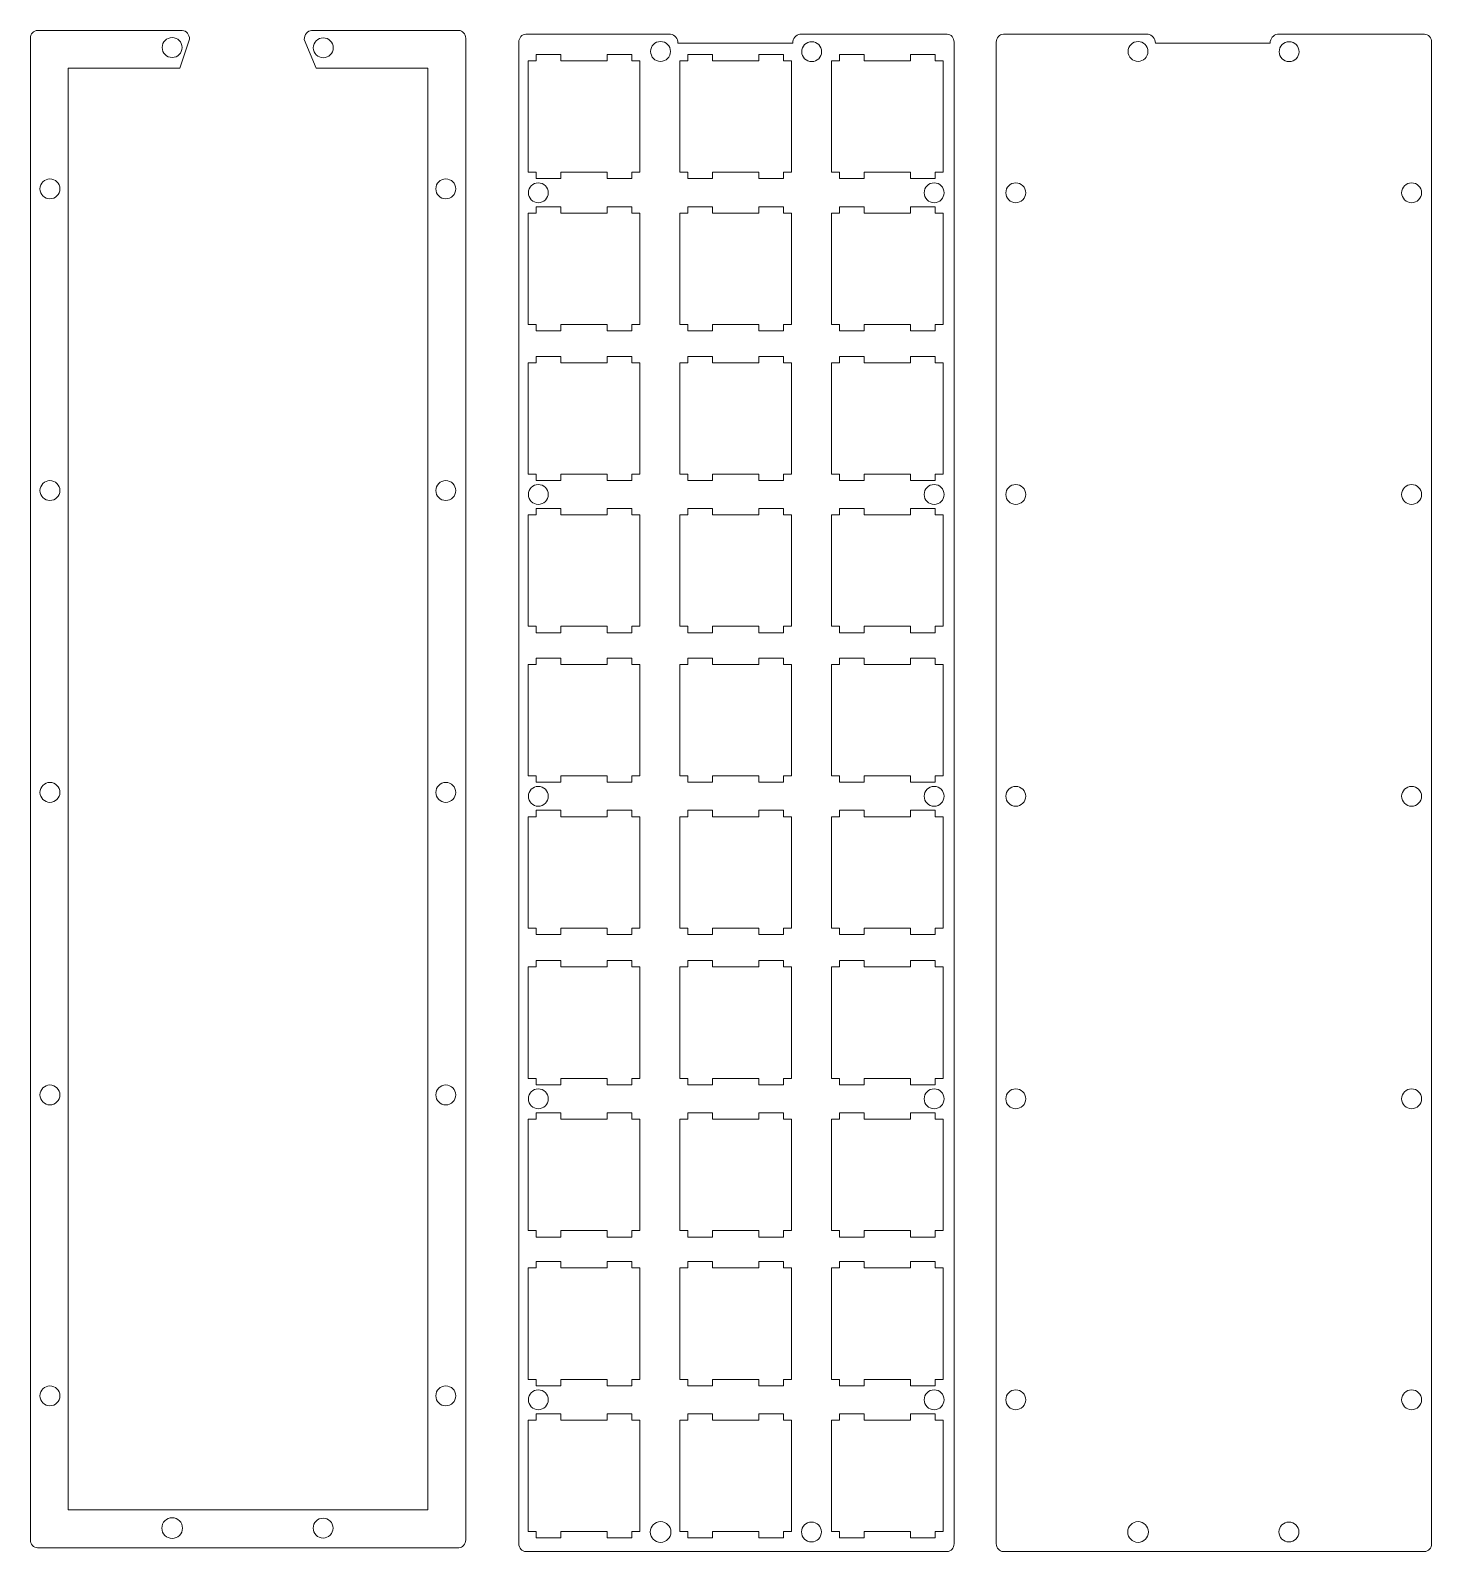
# Model space of a CAD drawing. Header units: inches. Extents: x -426 to -250, y 85 to 276.
import ezdxf

# ---------------------------------------------------------------- set-up
doc = ezdxf.new("R2010")
doc.units = ezdxf.units.IN
doc.header["$MEASUREMENT"] = 0

msp = doc.modelspace()

# ---------------------------------------------------------------- linework, layer by layer
at = {"color": 7, "lineweight": 9, "true_color": 0xffffff}
for points in [[(-349.19, 257.82), (-350.19, 257.82), (-350.19, 257.02), (-353.29, 257.02), (-353.29, 257.82), (-359.09, 257.82), (-359.09, 257.02), (-362.19, 257.02), (-362.19, 257.82), (-363.19, 257.82), (-363.19, 271.82), (-362.19, 271.82), (-362.19, 272.62), (-359.09, 272.62), (-359.09, 271.82), (-353.29, 271.82), (-353.29, 272.62), (-350.19, 272.62), (-350.19, 271.82), (-349.19, 271.82), (-349.19, 257.82)], [(-330.14, 257.82), (-331.14, 257.82), (-331.14, 257.02), (-334.24, 257.02), (-334.24, 257.82), (-340.04, 257.82), (-340.04, 257.02), (-343.14, 257.02), (-343.14, 257.82), (-344.14, 257.82), (-344.14, 271.82), (-343.14, 271.82), (-343.14, 272.62), (-340.04, 272.62), (-340.04, 271.82), (-334.24, 271.82), (-334.24, 272.62), (-331.14, 272.62), (-331.14, 271.82), (-330.14, 271.82), (-330.14, 257.82)], [(-325.09, 271.82), (-324.09, 271.82), (-324.09, 272.62), (-320.99, 272.62), (-320.99, 271.82), (-315.19, 271.82), (-315.19, 272.62), (-312.09, 272.62), (-312.09, 271.82), (-311.09, 271.82), (-311.09, 257.82), (-312.09, 257.82), (-312.09, 257.02), (-315.19, 257.02), (-315.19, 257.82), (-320.99, 257.82), (-320.99, 257.02), (-324.09, 257.02), (-324.09, 257.82), (-325.09, 257.82), (-325.09, 271.82)], [(-349.19, 238.7), (-350.19, 238.7), (-350.19, 237.9), (-353.29, 237.9), (-353.29, 238.7), (-359.09, 238.7), (-359.09, 237.9), (-362.19, 237.9), (-362.19, 238.7), (-363.19, 238.7), (-363.19, 252.7), (-362.19, 252.7), (-362.19, 253.5), (-359.09, 253.5), (-359.09, 252.7), (-353.29, 252.7), (-353.29, 253.5), (-350.19, 253.5), (-350.19, 252.7), (-349.19, 252.7), (-349.19, 238.7)], [(-330.14, 238.7), (-331.14, 238.7), (-331.14, 237.9), (-334.24, 237.9), (-334.24, 238.7), (-340.04, 238.7), (-340.04, 237.9), (-343.14, 237.9), (-343.14, 238.7), (-344.14, 238.7), (-344.14, 252.7), (-343.14, 252.7), (-343.14, 253.5), (-340.04, 253.5), (-340.04, 252.7), (-334.24, 252.7), (-334.24, 253.5), (-331.14, 253.5), (-331.14, 252.7), (-330.14, 252.7), (-330.14, 238.7)], [(-325.09, 252.7), (-324.09, 252.7), (-324.09, 253.5), (-320.99, 253.5), (-320.99, 252.7), (-315.19, 252.7), (-315.19, 253.5), (-312.09, 253.5), (-312.09, 252.7), (-311.09, 252.7), (-311.09, 238.7), (-312.09, 238.7), (-312.09, 237.9), (-315.19, 237.9), (-315.19, 238.7), (-320.99, 238.7), (-320.99, 237.9), (-324.09, 237.9), (-324.09, 238.7), (-325.09, 238.7), (-325.09, 252.7)], [(-349.19, 219.9), (-350.19, 219.9), (-350.19, 219.11), (-353.29, 219.11), (-353.29, 219.9), (-359.09, 219.9), (-359.09, 219.11), (-362.19, 219.11), (-362.19, 219.9), (-363.19, 219.9), (-363.19, 233.9), (-362.19, 233.9), (-362.19, 234.7), (-359.09, 234.7), (-359.09, 233.9), (-353.29, 233.9), (-353.29, 234.7), (-350.19, 234.7), (-350.19, 233.9), (-349.19, 233.9), (-349.19, 219.9)], [(-330.14, 219.9), (-331.14, 219.9), (-331.14, 219.11), (-334.24, 219.11), (-334.24, 219.9), (-340.04, 219.9), (-340.04, 219.11), (-343.14, 219.11), (-343.14, 219.9), (-344.14, 219.9), (-344.14, 233.9), (-343.14, 233.9), (-343.14, 234.7), (-340.04, 234.7), (-340.04, 233.9), (-334.24, 233.9), (-334.24, 234.7), (-331.14, 234.7), (-331.14, 233.9), (-330.14, 233.9), (-330.14, 219.9)], [(-325.09, 233.9), (-324.09, 233.9), (-324.09, 234.7), (-320.99, 234.7), (-320.99, 233.9), (-315.19, 233.9), (-315.19, 234.7), (-312.09, 234.7), (-312.09, 233.9), (-311.09, 233.9), (-311.09, 219.9), (-312.09, 219.9), (-312.09, 219.11), (-315.19, 219.11), (-315.19, 219.9), (-320.99, 219.9), (-320.99, 219.11), (-324.09, 219.11), (-324.09, 219.9), (-325.09, 219.9), (-325.09, 233.9)], [(-349.19, 200.79), (-350.19, 200.79), (-350.19, 199.99), (-353.29, 199.99), (-353.29, 200.79), (-359.09, 200.79), (-359.09, 199.99), (-362.19, 199.99), (-362.19, 200.79), (-363.19, 200.79), (-363.19, 214.79), (-362.19, 214.79), (-362.19, 215.59), (-359.09, 215.59), (-359.09, 214.79), (-353.29, 214.79), (-353.29, 215.59), (-350.19, 215.59), (-350.19, 214.79), (-349.19, 214.79), (-349.19, 200.79)], [(-330.14, 200.79), (-331.14, 200.79), (-331.14, 199.99), (-334.24, 199.99), (-334.24, 200.79), (-340.04, 200.79), (-340.04, 199.99), (-343.14, 199.99), (-343.14, 200.79), (-344.14, 200.79), (-344.14, 214.79), (-343.14, 214.79), (-343.14, 215.59), (-340.04, 215.59), (-340.04, 214.79), (-334.24, 214.79), (-334.24, 215.59), (-331.14, 215.59), (-331.14, 214.79), (-330.14, 214.79), (-330.14, 200.79)], [(-325.09, 214.79), (-324.09, 214.79), (-324.09, 215.59), (-320.99, 215.59), (-320.99, 214.79), (-315.19, 214.79), (-315.19, 215.59), (-312.09, 215.59), (-312.09, 214.79), (-311.09, 214.79), (-311.09, 200.79), (-312.09, 200.79), (-312.09, 199.99), (-315.19, 199.99), (-315.19, 200.79), (-320.99, 200.79), (-320.99, 199.99), (-324.09, 199.99), (-324.09, 200.79), (-325.09, 200.79), (-325.09, 214.79)], [(-349.19, 182), (-350.19, 182), (-350.19, 181.2), (-353.29, 181.2), (-353.29, 182), (-359.09, 182), (-359.09, 181.2), (-362.19, 181.2), (-362.19, 182), (-363.19, 182), (-363.19, 196), (-362.19, 196), (-362.19, 196.8), (-359.09, 196.8), (-359.09, 196), (-353.29, 196), (-353.29, 196.8), (-350.19, 196.8), (-350.19, 196), (-349.19, 196), (-349.19, 182)], [(-330.14, 182), (-331.14, 182), (-331.14, 181.2), (-334.24, 181.2), (-334.24, 182), (-340.04, 182), (-340.04, 181.2), (-343.14, 181.2), (-343.14, 182), (-344.14, 182), (-344.14, 196), (-343.14, 196), (-343.14, 196.8), (-340.04, 196.8), (-340.04, 196), (-334.24, 196), (-334.24, 196.8), (-331.14, 196.8), (-331.14, 196), (-330.14, 196), (-330.14, 182)], [(-325.09, 196), (-324.09, 196), (-324.09, 196.8), (-320.99, 196.8), (-320.99, 196), (-315.19, 196), (-315.19, 196.8), (-312.09, 196.8), (-312.09, 196), (-311.09, 196), (-311.09, 182), (-312.09, 182), (-312.09, 181.2), (-315.19, 181.2), (-315.19, 182), (-320.99, 182), (-320.99, 181.2), (-324.09, 181.2), (-324.09, 182), (-325.09, 182), (-325.09, 196)], [(-349.19, 162.88), (-350.19, 162.88), (-350.19, 162.08), (-353.29, 162.08), (-353.29, 162.88), (-359.09, 162.88), (-359.09, 162.08), (-362.19, 162.08), (-362.19, 162.88), (-363.19, 162.88), (-363.19, 176.88), (-362.19, 176.88), (-362.19, 177.68), (-359.09, 177.68), (-359.09, 176.88), (-353.29, 176.88), (-353.29, 177.68), (-350.19, 177.68), (-350.19, 176.88), (-349.19, 176.88), (-349.19, 162.88)], [(-330.14, 162.88), (-331.14, 162.88), (-331.14, 162.08), (-334.24, 162.08), (-334.24, 162.88), (-340.04, 162.88), (-340.04, 162.08), (-343.14, 162.08), (-343.14, 162.88), (-344.14, 162.88), (-344.14, 176.88), (-343.14, 176.88), (-343.14, 177.68), (-340.04, 177.68), (-340.04, 176.88), (-334.24, 176.88), (-334.24, 177.68), (-331.14, 177.68), (-331.14, 176.88), (-330.14, 176.88), (-330.14, 162.88)], [(-325.09, 176.88), (-324.09, 176.88), (-324.09, 177.68), (-320.99, 177.68), (-320.99, 176.88), (-315.19, 176.88), (-315.19, 177.68), (-312.09, 177.68), (-312.09, 176.88), (-311.09, 176.88), (-311.09, 162.88), (-312.09, 162.88), (-312.09, 162.08), (-315.19, 162.08), (-315.19, 162.88), (-320.99, 162.88), (-320.99, 162.08), (-324.09, 162.08), (-324.09, 162.88), (-325.09, 162.88), (-325.09, 176.88)], [(-349.19, 144), (-350.19, 144), (-350.19, 143.2), (-353.29, 143.2), (-353.29, 144), (-359.09, 144), (-359.09, 143.2), (-362.19, 143.2), (-362.19, 144), (-363.19, 144), (-363.19, 158), (-362.19, 158), (-362.19, 158.8), (-359.09, 158.8), (-359.09, 158), (-353.29, 158), (-353.29, 158.8), (-350.19, 158.8), (-350.19, 158), (-349.19, 158), (-349.19, 144)], [(-330.14, 144), (-331.14, 144), (-331.14, 143.2), (-334.24, 143.2), (-334.24, 144), (-340.04, 144), (-340.04, 143.2), (-343.14, 143.2), (-343.14, 144), (-344.14, 144), (-344.14, 158), (-343.14, 158), (-343.14, 158.8), (-340.04, 158.8), (-340.04, 158), (-334.24, 158), (-334.24, 158.8), (-331.14, 158.8), (-331.14, 158), (-330.14, 158), (-330.14, 144)], [(-325.09, 158), (-324.09, 158), (-324.09, 158.8), (-320.99, 158.8), (-320.99, 158), (-315.19, 158), (-315.19, 158.8), (-312.09, 158.8), (-312.09, 158), (-311.09, 158), (-311.09, 144), (-312.09, 144), (-312.09, 143.2), (-315.19, 143.2), (-315.19, 144), (-320.99, 144), (-320.99, 143.2), (-324.09, 143.2), (-324.09, 144), (-325.09, 144), (-325.09, 158)], [(-349.19, 124.88), (-350.19, 124.88), (-350.19, 124.08), (-353.29, 124.08), (-353.29, 124.88), (-359.09, 124.88), (-359.09, 124.08), (-362.19, 124.08), (-362.19, 124.88), (-363.19, 124.88), (-363.19, 138.88), (-362.19, 138.88), (-362.19, 139.68), (-359.09, 139.68), (-359.09, 138.88), (-353.29, 138.88), (-353.29, 139.68), (-350.19, 139.68), (-350.19, 138.88), (-349.19, 138.88), (-349.19, 124.88)], [(-330.14, 124.88), (-331.14, 124.88), (-331.14, 124.08), (-334.24, 124.08), (-334.24, 124.88), (-340.04, 124.88), (-340.04, 124.08), (-343.14, 124.08), (-343.14, 124.88), (-344.14, 124.88), (-344.14, 138.88), (-343.14, 138.88), (-343.14, 139.68), (-340.04, 139.68), (-340.04, 138.88), (-334.24, 138.88), (-334.24, 139.68), (-331.14, 139.68), (-331.14, 138.88), (-330.14, 138.88), (-330.14, 124.88)], [(-325.09, 138.88), (-324.09, 138.88), (-324.09, 139.68), (-320.99, 139.68), (-320.99, 138.88), (-315.19, 138.88), (-315.19, 139.68), (-312.09, 139.68), (-312.09, 138.88), (-311.09, 138.88), (-311.09, 124.88), (-312.09, 124.88), (-312.09, 124.08), (-315.19, 124.08), (-315.19, 124.88), (-320.99, 124.88), (-320.99, 124.08), (-324.09, 124.08), (-324.09, 124.88), (-325.09, 124.88), (-325.09, 138.88)], [(-349.19, 106.2), (-350.19, 106.2), (-350.19, 105.4), (-353.29, 105.4), (-353.29, 106.2), (-359.09, 106.2), (-359.09, 105.4), (-362.19, 105.4), (-362.19, 106.2), (-363.19, 106.2), (-363.19, 120.2), (-362.19, 120.2), (-362.19, 121), (-359.09, 121), (-359.09, 120.2), (-353.29, 120.2), (-353.29, 121), (-350.19, 121), (-350.19, 120.2), (-349.19, 120.2), (-349.19, 106.2)], [(-330.14, 106.2), (-331.14, 106.2), (-331.14, 105.4), (-334.24, 105.4), (-334.24, 106.2), (-340.04, 106.2), (-340.04, 105.4), (-343.14, 105.4), (-343.14, 106.2), (-344.14, 106.2), (-344.14, 120.2), (-343.14, 120.2), (-343.14, 121), (-340.04, 121), (-340.04, 120.2), (-334.24, 120.2), (-334.24, 121), (-331.14, 121), (-331.14, 120.2), (-330.14, 120.2), (-330.14, 106.2)], [(-325.09, 120.2), (-324.09, 120.2), (-324.09, 121), (-320.99, 121), (-320.99, 120.2), (-315.19, 120.2), (-315.19, 121), (-312.09, 121), (-312.09, 120.2), (-311.09, 120.2), (-311.09, 106.2), (-312.09, 106.2), (-312.09, 105.4), (-315.19, 105.4), (-315.19, 106.2), (-320.99, 106.2), (-320.99, 105.4), (-324.09, 105.4), (-324.09, 106.2), (-325.09, 106.2), (-325.09, 120.2)], [(-349.19, 87.08), (-350.19, 87.08), (-350.19, 86.28), (-353.29, 86.28), (-353.29, 87.08), (-359.09, 87.08), (-359.09, 86.28), (-362.19, 86.28), (-362.19, 87.08), (-363.19, 87.08), (-363.19, 101.08), (-362.19, 101.08), (-362.19, 101.88), (-359.09, 101.88), (-359.09, 101.08), (-353.29, 101.08), (-353.29, 101.88), (-350.19, 101.88), (-350.19, 101.08), (-349.19, 101.08), (-349.19, 87.08)], [(-330.14, 87.08), (-331.14, 87.08), (-331.14, 86.28), (-334.24, 86.28), (-334.24, 87.08), (-340.04, 87.08), (-340.04, 86.28), (-343.14, 86.28), (-343.14, 87.08), (-344.14, 87.08), (-344.14, 101.08), (-343.14, 101.08), (-343.14, 101.88), (-340.04, 101.88), (-340.04, 101.08), (-334.24, 101.08), (-334.24, 101.88), (-331.14, 101.88), (-331.14, 101.08), (-330.14, 101.08), (-330.14, 87.08)], [(-311.09, 87.08), (-312.09, 87.08), (-312.09, 86.28), (-315.19, 86.28), (-315.19, 87.08), (-320.99, 87.08), (-320.99, 86.28), (-324.09, 86.28), (-324.09, 87.08), (-325.09, 87.08), (-325.09, 101.08), (-324.09, 101.08), (-324.09, 101.88), (-320.99, 101.88), (-320.99, 101.08), (-315.19, 101.08), (-315.19, 101.88), (-312.09, 101.88), (-312.09, 101.08), (-311.09, 101.08), (-311.09, 87.08)]]:
    msp.add_lwpolyline(points, dxfattribs=at)
for points, knots in [([(-371.93, 275.64), (-371.93, 275.64), (-390.4, 275.64), (-390.4, 275.64), (-390.92, 275.59), (-391.33, 275.11), (-391.33, 274.51), (-391.33, 274.51), (-389.82, 270.88), (-389.82, 270.88), (-389.82, 270.88), (-375.81, 270.88), (-375.81, 270.88), (-375.81, 270.88), (-375.81, 248.23), (-375.81, 248.23), (-375.81, 248.23), (-375.81, 247.9), (-375.81, 247.9), (-375.81, 247.9), (-375.81, 244.16), (-375.81, 244.16), (-375.81, 244.16), (-375.81, 243.87), (-375.81, 243.87), (-375.81, 243.87), (-375.81, 89.82), (-375.81, 89.82), (-375.81, 89.82), (-420.96, 89.82), (-420.96, 89.82), (-420.96, 89.82), (-420.96, 270.88), (-420.96, 270.88), (-420.96, 270.88), (-406.95, 270.88), (-406.95, 270.88), (-406.95, 270.88), (-405.73, 274.53), (-405.73, 274.53), (-405.74, 275.11), (-406.14, 275.59), (-406.65, 275.64), (-406.65, 275.64), (-424.84, 275.64), (-424.84, 275.64), (-425.32, 275.64), (-425.72, 275.2), (-425.72, 274.65), (-425.72, 274.65), (-425.72, 86.05), (-425.72, 86.05), (-425.72, 85.5), (-425.32, 85.06), (-424.84, 85.06), (-424.84, 85.06), (-371.93, 85.06), (-371.93, 85.06), (-371.44, 85.06), (-371.05, 85.5), (-371.05, 86.05), (-371.05, 86.05), (-371.05, 243.87), (-371.05, 243.87), (-371.05, 243.87), (-371.05, 244.16), (-371.05, 244.16), (-371.05, 244.16), (-371.05, 247.9), (-371.05, 247.9), (-371.05, 247.9), (-371.05, 248.23), (-371.05, 248.23), (-371.05, 248.23), (-371.05, 274.65), (-371.05, 274.65), (-371.05, 275.2), (-371.44, 275.64), (-371.93, 275.64)], [0, 0, 0, 0, 1, 1, 1, 2, 2, 2, 3, 3, 3, 4, 4, 4, 5, 5, 5, 6, 6, 6, 7, 7, 7, 8, 8, 8, 9, 9, 9, 10, 10, 10, 11, 11, 11, 12, 12, 12, 13, 13, 13, 14, 14, 14, 15, 15, 15, 16, 16, 16, 17, 17, 17, 18, 18, 18, 19, 19, 19, 20, 20, 20, 21, 21, 21, 22, 22, 22, 23, 23, 23, 24, 24, 24, 25, 25, 25, 26, 26, 26, 26]), ([(-310.59, 275.15), (-310.59, 275.15), (-329.06, 275.15), (-329.06, 275.15), (-329.58, 275.1), (-329.98, 274.62), (-329.98, 274.02), (-329.98, 274.02), (-344.39, 274.04), (-344.39, 274.04), (-344.39, 274.62), (-344.8, 275.1), (-345.31, 275.15), (-345.31, 275.15), (-363.49, 275.15), (-363.49, 275.15), (-363.98, 275.15), (-364.38, 274.71), (-364.38, 274.16), (-364.38, 274.16), (-364.38, 85.56), (-364.38, 85.56), (-364.38, 85.01), (-363.98, 84.57), (-363.49, 84.57), (-363.49, 84.57), (-310.59, 84.57), (-310.59, 84.57), (-310.1, 84.57), (-309.7, 85.01), (-309.7, 85.56), (-309.7, 85.56), (-309.7, 274.16), (-309.7, 274.16), (-309.7, 274.71), (-310.1, 275.15), (-310.59, 275.15)], [0, 0, 0, 0, 1, 1, 1, 2, 2, 2, 3, 3, 3, 4, 4, 4, 5, 5, 5, 6, 6, 6, 7, 7, 7, 8, 8, 8, 9, 9, 9, 10, 10, 10, 11, 11, 11, 12, 12, 12, 12]), ([(-250.62, 275.15), (-250.62, 275.15), (-269.09, 275.15), (-269.09, 275.15), (-269.6, 275.1), (-270.01, 274.62), (-270.01, 274.02), (-270.01, 274.02), (-284.41, 274.04), (-284.41, 274.04), (-284.42, 274.62), (-284.83, 275.1), (-285.34, 275.15), (-285.34, 275.15), (-303.52, 275.15), (-303.52, 275.15), (-304.01, 275.15), (-304.4, 274.71), (-304.4, 274.16), (-304.4, 274.16), (-304.4, 85.56), (-304.4, 85.56), (-304.4, 85.01), (-304.01, 84.57), (-303.52, 84.57), (-303.52, 84.57), (-250.62, 84.57), (-250.62, 84.57), (-250.13, 84.57), (-249.73, 85.01), (-249.73, 85.56), (-249.73, 85.56), (-249.73, 274.16), (-249.73, 274.16), (-249.73, 274.71), (-250.13, 275.15), (-250.62, 275.15)], [0, 0, 0, 0, 1, 1, 1, 2, 2, 2, 3, 3, 3, 4, 4, 4, 5, 5, 5, 6, 6, 6, 7, 7, 7, 8, 8, 8, 9, 9, 9, 10, 10, 10, 11, 11, 11, 12, 12, 12, 12]), ([(-407.92, 274.74), (-407.23, 274.74), (-406.67, 274.18), (-406.67, 273.49), (-406.67, 272.8), (-407.23, 272.24), (-407.92, 272.24), (-408.61, 272.24), (-409.17, 272.8), (-409.17, 273.49), (-409.17, 274.18), (-408.61, 274.74), (-407.92, 274.74)], [0, 0, 0, 0, 1, 1, 1, 2, 2, 2, 3, 3, 3, 4, 4, 4, 4]), ([(-388.94, 272.21), (-389.63, 272.21), (-390.19, 272.76), (-390.19, 273.46), (-390.19, 274.15), (-389.63, 274.71), (-388.94, 274.71), (-388.25, 274.71), (-387.69, 274.15), (-387.69, 273.46), (-387.69, 272.76), (-388.25, 272.21), (-388.94, 272.21)], [0, 0, 0, 0, 1, 1, 1, 2, 2, 2, 3, 3, 3, 4, 4, 4, 4]), ([(-346.58, 274.25), (-345.89, 274.25), (-345.33, 273.69), (-345.33, 273), (-345.33, 272.31), (-345.89, 271.75), (-346.58, 271.75), (-347.27, 271.75), (-347.83, 272.31), (-347.83, 273), (-347.83, 273.69), (-347.27, 274.25), (-346.58, 274.25)], [0, 0, 0, 0, 1, 1, 1, 2, 2, 2, 3, 3, 3, 4, 4, 4, 4]), ([(-327.59, 271.72), (-328.28, 271.72), (-328.84, 272.27), (-328.84, 272.97), (-328.84, 273.66), (-328.28, 274.22), (-327.59, 274.22), (-326.9, 274.22), (-326.34, 273.66), (-326.34, 272.97), (-326.34, 272.27), (-326.9, 271.72), (-327.59, 271.72)], [0, 0, 0, 0, 1, 1, 1, 2, 2, 2, 3, 3, 3, 4, 4, 4, 4]), ([(-286.6, 274.25), (-285.91, 274.25), (-285.35, 273.69), (-285.35, 273), (-285.35, 272.31), (-285.91, 271.75), (-286.6, 271.75), (-287.29, 271.75), (-287.85, 272.31), (-287.85, 273), (-287.85, 273.69), (-287.29, 274.25), (-286.6, 274.25)], [0, 0, 0, 0, 1, 1, 1, 2, 2, 2, 3, 3, 3, 4, 4, 4, 4]), ([(-267.62, 271.72), (-268.31, 271.72), (-268.87, 272.27), (-268.87, 272.97), (-268.87, 273.66), (-268.31, 274.22), (-267.62, 274.22), (-266.93, 274.22), (-266.37, 273.66), (-266.37, 272.97), (-266.37, 272.27), (-266.93, 271.72), (-267.62, 271.72)], [0, 0, 0, 0, 1, 1, 1, 2, 2, 2, 3, 3, 3, 4, 4, 4, 4]), ([(-423.27, 254.49), (-423.96, 254.49), (-424.52, 255.05), (-424.52, 255.74), (-424.52, 256.43), (-423.96, 256.99), (-423.27, 256.99), (-422.58, 256.99), (-422.02, 256.43), (-422.02, 255.74), (-422.02, 255.05), (-422.58, 254.49), (-423.27, 254.49)], [0, 0, 0, 0, 1, 1, 1, 2, 2, 2, 3, 3, 3, 4, 4, 4, 4]), ([(-373.55, 256.99), (-372.86, 256.99), (-372.3, 256.43), (-372.3, 255.74), (-372.3, 255.05), (-372.86, 254.49), (-373.55, 254.49), (-374.25, 254.49), (-374.8, 255.05), (-374.8, 255.74), (-374.8, 256.43), (-374.25, 256.99), (-373.55, 256.99)], [0, 0, 0, 0, 1, 1, 1, 2, 2, 2, 3, 3, 3, 4, 4, 4, 4]), ([(-363.18, 255.25), (-363.18, 255.94), (-362.62, 256.5), (-361.93, 256.5), (-361.24, 256.5), (-360.68, 255.94), (-360.68, 255.25), (-360.68, 254.56), (-361.24, 254), (-361.93, 254), (-362.62, 254), (-363.18, 254.56), (-363.18, 255.25)], [0, 0, 0, 0, 1, 1, 1, 2, 2, 2, 3, 3, 3, 4, 4, 4, 4]), ([(-312.21, 254), (-312.9, 254), (-313.46, 254.56), (-313.46, 255.25), (-313.46, 255.94), (-312.9, 256.5), (-312.21, 256.5), (-311.52, 256.5), (-310.96, 255.94), (-310.96, 255.25), (-310.96, 254.56), (-311.52, 254), (-312.21, 254)], [0, 0, 0, 0, 1, 1, 1, 2, 2, 2, 3, 3, 3, 4, 4, 4, 4]), ([(-303.21, 255.25), (-303.21, 255.94), (-302.65, 256.5), (-301.96, 256.5), (-301.27, 256.5), (-300.71, 255.94), (-300.71, 255.25), (-300.71, 254.56), (-301.27, 254), (-301.96, 254), (-302.65, 254), (-303.21, 254.56), (-303.21, 255.25)], [0, 0, 0, 0, 1, 1, 1, 2, 2, 2, 3, 3, 3, 4, 4, 4, 4]), ([(-252.24, 254), (-252.93, 254), (-253.49, 254.56), (-253.49, 255.25), (-253.49, 255.94), (-252.93, 256.5), (-252.24, 256.5), (-251.55, 256.5), (-250.99, 255.94), (-250.99, 255.25), (-250.99, 254.56), (-251.55, 254), (-252.24, 254)], [0, 0, 0, 0, 1, 1, 1, 2, 2, 2, 3, 3, 3, 4, 4, 4, 4]), ([(-423.27, 216.59), (-423.96, 216.59), (-424.52, 217.15), (-424.52, 217.84), (-424.52, 218.53), (-423.96, 219.09), (-423.27, 219.09), (-422.58, 219.09), (-422.02, 218.53), (-422.02, 217.84), (-422.02, 217.15), (-422.58, 216.59), (-423.27, 216.59)], [0, 0, 0, 0, 1, 1, 1, 2, 2, 2, 3, 3, 3, 4, 4, 4, 4]), ([(-373.55, 216.59), (-374.25, 216.59), (-374.8, 217.15), (-374.8, 217.84), (-374.8, 218.53), (-374.25, 219.09), (-373.55, 219.09), (-372.86, 219.09), (-372.3, 218.53), (-372.3, 217.84), (-372.3, 217.15), (-372.86, 216.59), (-373.55, 216.59)], [0, 0, 0, 0, 1, 1, 1, 2, 2, 2, 3, 3, 3, 4, 4, 4, 4]), ([(-363.18, 217.35), (-363.18, 218.04), (-362.62, 218.6), (-361.93, 218.6), (-361.24, 218.6), (-360.68, 218.04), (-360.68, 217.35), (-360.68, 216.66), (-361.24, 216.1), (-361.93, 216.1), (-362.62, 216.1), (-363.18, 216.66), (-363.18, 217.35)], [0, 0, 0, 0, 1, 1, 1, 2, 2, 2, 3, 3, 3, 4, 4, 4, 4]), ([(-312.21, 216.1), (-312.9, 216.1), (-313.46, 216.66), (-313.46, 217.35), (-313.46, 218.04), (-312.9, 218.6), (-312.21, 218.6), (-311.52, 218.6), (-310.96, 218.04), (-310.96, 217.35), (-310.96, 216.66), (-311.52, 216.1), (-312.21, 216.1)], [0, 0, 0, 0, 1, 1, 1, 2, 2, 2, 3, 3, 3, 4, 4, 4, 4]), ([(-301.96, 218.6), (-301.27, 218.6), (-300.71, 218.04), (-300.71, 217.35), (-300.71, 216.66), (-301.27, 216.1), (-301.96, 216.1), (-302.65, 216.1), (-303.21, 216.66), (-303.21, 217.35), (-303.21, 218.04), (-302.65, 218.6), (-301.96, 218.6)], [0, 0, 0, 0, 1, 1, 1, 2, 2, 2, 3, 3, 3, 4, 4, 4, 4]), ([(-252.24, 216.1), (-252.93, 216.1), (-253.49, 216.66), (-253.49, 217.35), (-253.49, 218.04), (-252.93, 218.6), (-252.24, 218.6), (-251.55, 218.6), (-250.99, 218.04), (-250.99, 217.35), (-250.99, 216.66), (-251.55, 216.1), (-252.24, 216.1)], [0, 0, 0, 0, 1, 1, 1, 2, 2, 2, 3, 3, 3, 4, 4, 4, 4]), ([(-423.27, 178.68), (-423.96, 178.68), (-424.52, 179.24), (-424.52, 179.93), (-424.52, 180.62), (-423.96, 181.18), (-423.27, 181.18), (-422.58, 181.18), (-422.02, 180.62), (-422.02, 179.93), (-422.02, 179.24), (-422.58, 178.68), (-423.27, 178.68)], [0, 0, 0, 0, 1, 1, 1, 2, 2, 2, 3, 3, 3, 4, 4, 4, 4]), ([(-373.55, 178.68), (-374.25, 178.68), (-374.8, 179.24), (-374.8, 179.93), (-374.8, 180.62), (-374.25, 181.18), (-373.55, 181.18), (-372.86, 181.18), (-372.3, 180.62), (-372.3, 179.93), (-372.3, 179.24), (-372.86, 178.68), (-373.55, 178.68)], [0, 0, 0, 0, 1, 1, 1, 2, 2, 2, 3, 3, 3, 4, 4, 4, 4]), ([(-363.18, 179.44), (-363.18, 180.13), (-362.62, 180.69), (-361.93, 180.69), (-361.24, 180.69), (-360.68, 180.13), (-360.68, 179.44), (-360.68, 178.75), (-361.24, 178.19), (-361.93, 178.19), (-362.62, 178.19), (-363.18, 178.75), (-363.18, 179.44)], [0, 0, 0, 0, 1, 1, 1, 2, 2, 2, 3, 3, 3, 4, 4, 4, 4]), ([(-312.21, 178.19), (-312.9, 178.19), (-313.46, 178.75), (-313.46, 179.44), (-313.46, 180.13), (-312.9, 180.69), (-312.21, 180.69), (-311.52, 180.69), (-310.96, 180.13), (-310.96, 179.44), (-310.96, 178.75), (-311.52, 178.19), (-312.21, 178.19)], [0, 0, 0, 0, 1, 1, 1, 2, 2, 2, 3, 3, 3, 4, 4, 4, 4]), ([(-301.96, 180.69), (-301.27, 180.69), (-300.71, 180.13), (-300.71, 179.44), (-300.71, 178.75), (-301.27, 178.19), (-301.96, 178.19), (-302.65, 178.19), (-303.21, 178.75), (-303.21, 179.44), (-303.21, 180.13), (-302.65, 180.69), (-301.96, 180.69)], [0, 0, 0, 0, 1, 1, 1, 2, 2, 2, 3, 3, 3, 4, 4, 4, 4]), ([(-252.24, 178.19), (-252.93, 178.19), (-253.49, 178.75), (-253.49, 179.44), (-253.49, 180.13), (-252.93, 180.69), (-252.24, 180.69), (-251.55, 180.69), (-250.99, 180.13), (-250.99, 179.44), (-250.99, 178.75), (-251.55, 178.19), (-252.24, 178.19)], [0, 0, 0, 0, 1, 1, 1, 2, 2, 2, 3, 3, 3, 4, 4, 4, 4]), ([(-423.27, 140.68), (-423.96, 140.68), (-424.52, 141.24), (-424.52, 141.93), (-424.52, 142.62), (-423.96, 143.18), (-423.27, 143.18), (-422.58, 143.18), (-422.02, 142.62), (-422.02, 141.93), (-422.02, 141.24), (-422.58, 140.68), (-423.27, 140.68)], [0, 0, 0, 0, 1, 1, 1, 2, 2, 2, 3, 3, 3, 4, 4, 4, 4]), ([(-373.55, 140.68), (-374.25, 140.68), (-374.8, 141.24), (-374.8, 141.93), (-374.8, 142.62), (-374.25, 143.18), (-373.55, 143.18), (-372.86, 143.18), (-372.3, 142.62), (-372.3, 141.93), (-372.3, 141.24), (-372.86, 140.68), (-373.55, 140.68)], [0, 0, 0, 0, 1, 1, 1, 2, 2, 2, 3, 3, 3, 4, 4, 4, 4]), ([(-363.18, 141.44), (-363.18, 142.13), (-362.62, 142.69), (-361.93, 142.69), (-361.24, 142.69), (-360.68, 142.13), (-360.68, 141.44), (-360.68, 140.75), (-361.24, 140.19), (-361.93, 140.19), (-362.62, 140.19), (-363.18, 140.75), (-363.18, 141.44)], [0, 0, 0, 0, 1, 1, 1, 2, 2, 2, 3, 3, 3, 4, 4, 4, 4]), ([(-312.21, 140.19), (-312.9, 140.19), (-313.46, 140.75), (-313.46, 141.44), (-313.46, 142.13), (-312.9, 142.69), (-312.21, 142.69), (-311.52, 142.69), (-310.96, 142.13), (-310.96, 141.44), (-310.96, 140.75), (-311.52, 140.19), (-312.21, 140.19)], [0, 0, 0, 0, 1, 1, 1, 2, 2, 2, 3, 3, 3, 4, 4, 4, 4]), ([(-301.96, 142.69), (-301.27, 142.69), (-300.71, 142.13), (-300.71, 141.44), (-300.71, 140.75), (-301.27, 140.19), (-301.96, 140.19), (-302.65, 140.19), (-303.21, 140.75), (-303.21, 141.44), (-303.21, 142.13), (-302.65, 142.69), (-301.96, 142.69)], [0, 0, 0, 0, 1, 1, 1, 2, 2, 2, 3, 3, 3, 4, 4, 4, 4]), ([(-252.24, 140.19), (-252.93, 140.19), (-253.49, 140.75), (-253.49, 141.44), (-253.49, 142.13), (-252.93, 142.69), (-252.24, 142.69), (-251.55, 142.69), (-250.99, 142.13), (-250.99, 141.44), (-250.99, 140.75), (-251.55, 140.19), (-252.24, 140.19)], [0, 0, 0, 0, 1, 1, 1, 2, 2, 2, 3, 3, 3, 4, 4, 4, 4]), ([(-423.27, 102.88), (-423.96, 102.88), (-424.52, 103.44), (-424.52, 104.13), (-424.52, 104.82), (-423.96, 105.38), (-423.27, 105.38), (-422.58, 105.38), (-422.02, 104.82), (-422.02, 104.13), (-422.02, 103.44), (-422.58, 102.88), (-423.27, 102.88)], [0, 0, 0, 0, 1, 1, 1, 2, 2, 2, 3, 3, 3, 4, 4, 4, 4]), ([(-373.55, 102.88), (-374.25, 102.88), (-374.8, 103.44), (-374.8, 104.13), (-374.8, 104.82), (-374.25, 105.38), (-373.55, 105.38), (-372.86, 105.38), (-372.3, 104.82), (-372.3, 104.13), (-372.3, 103.44), (-372.86, 102.88), (-373.55, 102.88)], [0, 0, 0, 0, 1, 1, 1, 2, 2, 2, 3, 3, 3, 4, 4, 4, 4]), ([(-363.18, 103.64), (-363.18, 104.33), (-362.62, 104.89), (-361.93, 104.89), (-361.24, 104.89), (-360.68, 104.33), (-360.68, 103.64), (-360.68, 102.95), (-361.24, 102.39), (-361.93, 102.39), (-362.62, 102.39), (-363.18, 102.95), (-363.18, 103.64)], [0, 0, 0, 0, 1, 1, 1, 2, 2, 2, 3, 3, 3, 4, 4, 4, 4]), ([(-312.21, 102.39), (-312.9, 102.39), (-313.46, 102.95), (-313.46, 103.64), (-313.46, 104.33), (-312.9, 104.89), (-312.21, 104.89), (-311.52, 104.89), (-310.96, 104.33), (-310.96, 103.64), (-310.96, 102.95), (-311.52, 102.39), (-312.21, 102.39)], [0, 0, 0, 0, 1, 1, 1, 2, 2, 2, 3, 3, 3, 4, 4, 4, 4]), ([(-301.96, 104.89), (-301.27, 104.89), (-300.71, 104.33), (-300.71, 103.64), (-300.71, 102.95), (-301.27, 102.39), (-301.96, 102.39), (-302.65, 102.39), (-303.21, 102.95), (-303.21, 103.64), (-303.21, 104.33), (-302.65, 104.89), (-301.96, 104.89)], [0, 0, 0, 0, 1, 1, 1, 2, 2, 2, 3, 3, 3, 4, 4, 4, 4]), ([(-252.24, 102.39), (-252.93, 102.39), (-253.49, 102.95), (-253.49, 103.64), (-253.49, 104.33), (-252.93, 104.89), (-252.24, 104.89), (-251.55, 104.89), (-250.99, 104.33), (-250.99, 103.64), (-250.99, 102.95), (-251.55, 102.39), (-252.24, 102.39)], [0, 0, 0, 0, 1, 1, 1, 2, 2, 2, 3, 3, 3, 4, 4, 4, 4]), ([(-407.92, 86.22), (-408.63, 86.22), (-409.22, 86.8), (-409.22, 87.52), (-409.22, 88.24), (-408.63, 88.82), (-407.92, 88.82), (-407.2, 88.82), (-406.62, 88.24), (-406.62, 87.52), (-406.62, 86.8), (-407.2, 86.22), (-407.92, 86.22)], [0, 0, 0, 0, 1, 1, 1, 2, 2, 2, 3, 3, 3, 4, 4, 4, 4]), ([(-388.96, 86.27), (-389.65, 86.27), (-390.21, 86.83), (-390.21, 87.52), (-390.21, 88.21), (-389.65, 88.77), (-388.96, 88.77), (-388.27, 88.77), (-387.71, 88.21), (-387.71, 87.52), (-387.71, 86.83), (-388.27, 86.27), (-388.96, 86.27)], [0, 0, 0, 0, 1, 1, 1, 2, 2, 2, 3, 3, 3, 4, 4, 4, 4]), ([(-346.57, 85.73), (-347.29, 85.73), (-347.87, 86.31), (-347.87, 87.03), (-347.87, 87.75), (-347.29, 88.33), (-346.57, 88.33), (-345.85, 88.33), (-345.27, 87.75), (-345.27, 87.03), (-345.27, 86.31), (-345.85, 85.73), (-346.57, 85.73)], [0, 0, 0, 0, 1, 1, 1, 2, 2, 2, 3, 3, 3, 4, 4, 4, 4]), ([(-327.62, 85.78), (-328.31, 85.78), (-328.87, 86.34), (-328.87, 87.03), (-328.87, 87.72), (-328.31, 88.28), (-327.62, 88.28), (-326.93, 88.28), (-326.37, 87.72), (-326.37, 87.03), (-326.37, 86.34), (-326.93, 85.78), (-327.62, 85.78)], [0, 0, 0, 0, 1, 1, 1, 2, 2, 2, 3, 3, 3, 4, 4, 4, 4]), ([(-286.6, 85.73), (-287.32, 85.73), (-287.9, 86.31), (-287.9, 87.03), (-287.9, 87.75), (-287.32, 88.33), (-286.6, 88.33), (-285.88, 88.33), (-285.3, 87.75), (-285.3, 87.03), (-285.3, 86.31), (-285.88, 85.73), (-286.6, 85.73)], [0, 0, 0, 0, 1, 1, 1, 2, 2, 2, 3, 3, 3, 4, 4, 4, 4]), ([(-267.65, 85.78), (-268.34, 85.78), (-268.9, 86.34), (-268.9, 87.03), (-268.9, 87.72), (-268.34, 88.28), (-267.65, 88.28), (-266.96, 88.28), (-266.4, 87.72), (-266.4, 87.03), (-266.4, 86.34), (-266.96, 85.78), (-267.65, 85.78)], [0, 0, 0, 0, 1, 1, 1, 2, 2, 2, 3, 3, 3, 4, 4, 4, 4])]:
    msp.add_open_spline(points, degree=3, knots=knots, dxfattribs=at)

doc.saveas('drawing.dxf')
